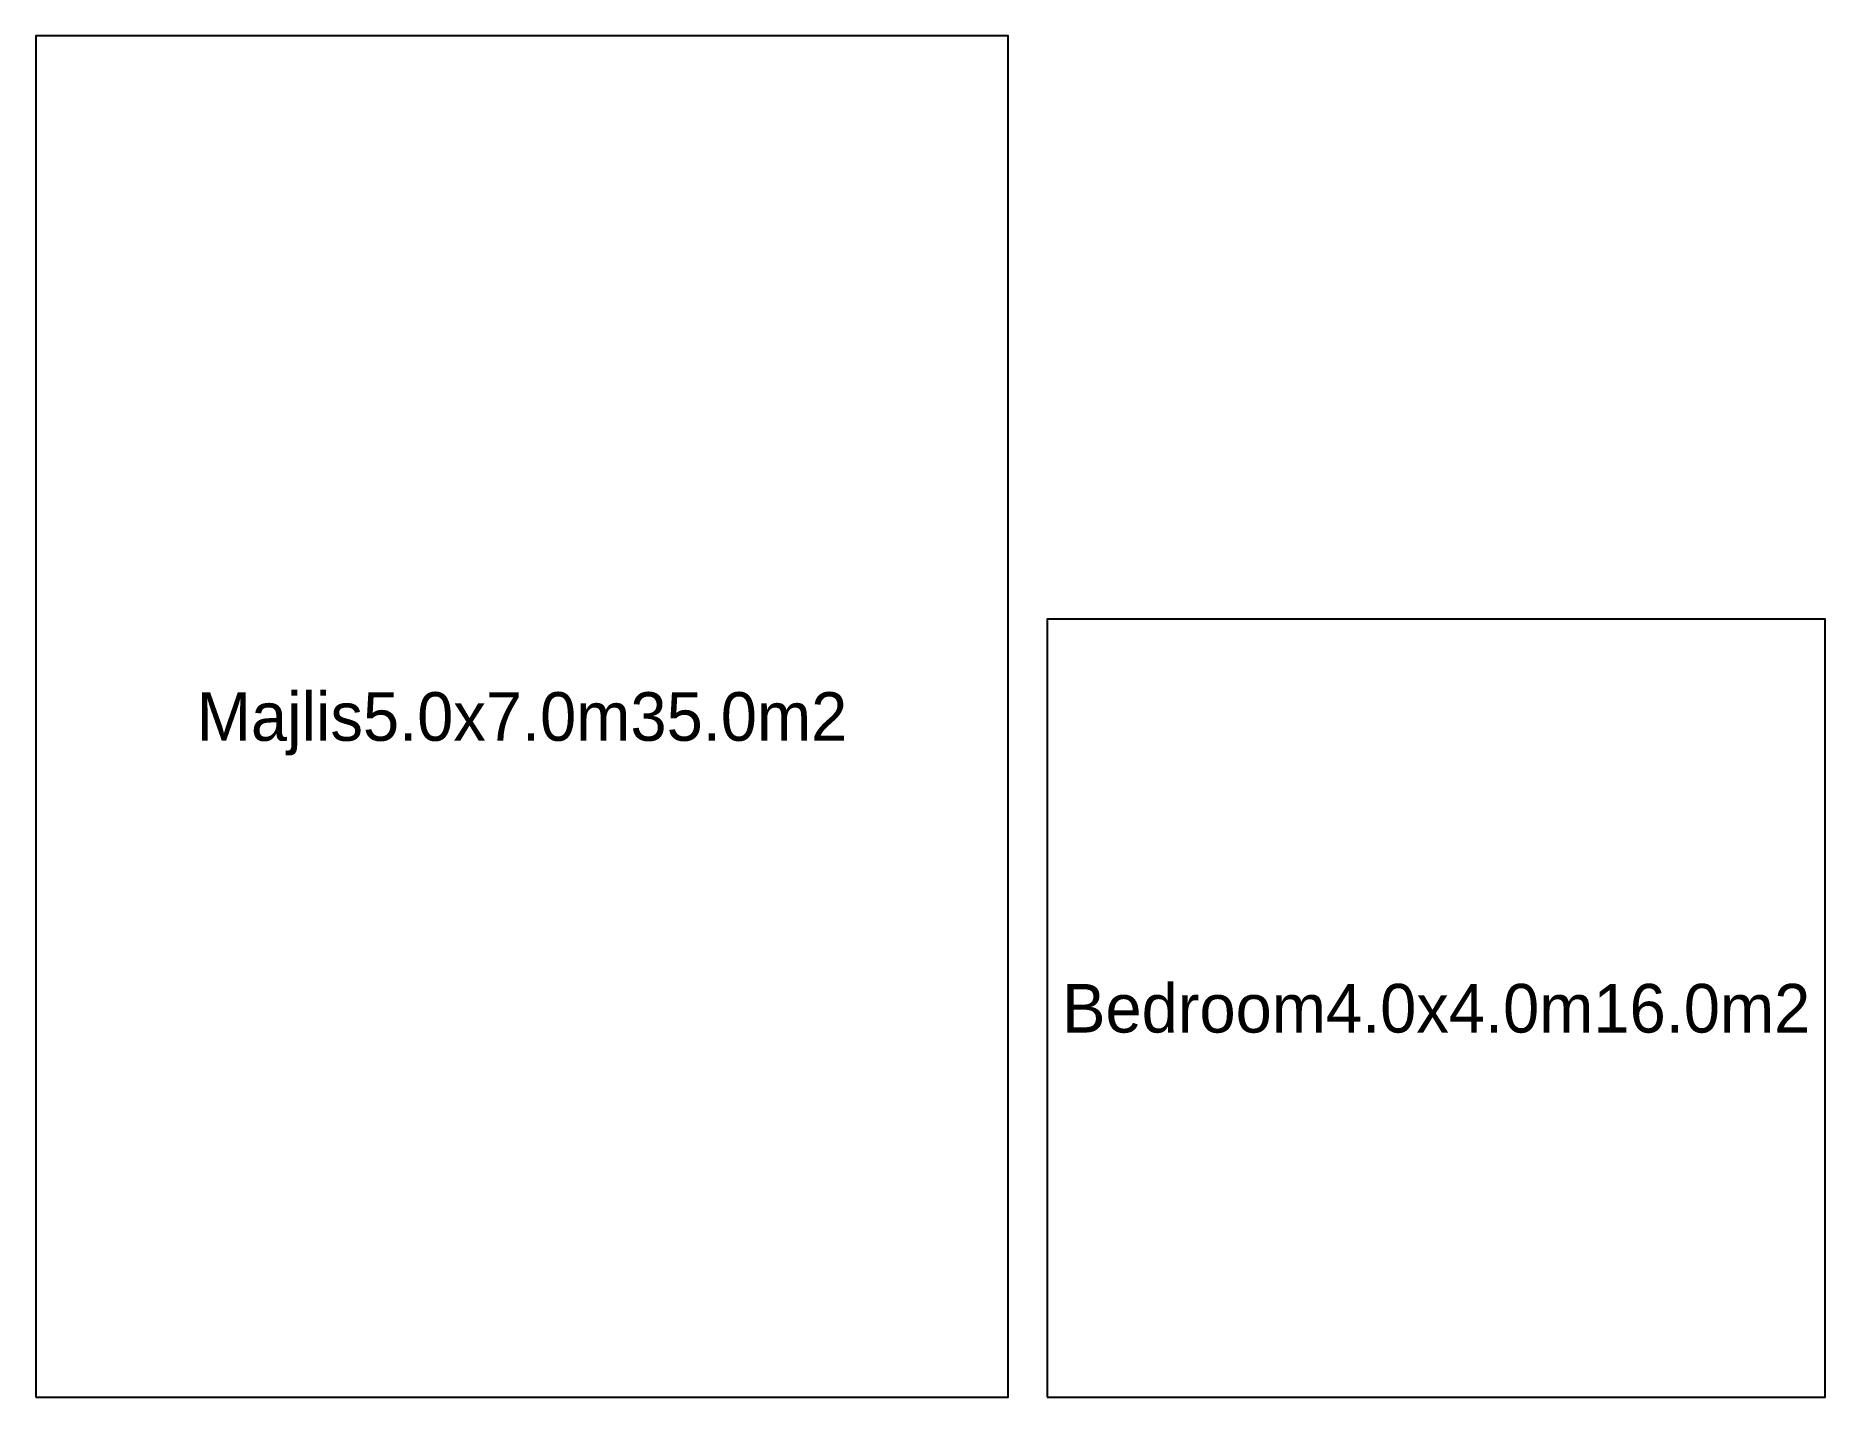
# Model space of a CAD drawing. Header units: metres. Extents: x 0 to 9.2, y 0 to 7.
import ezdxf
from ezdxf.enums import TextEntityAlignment as Align

# ---------------------------------------------------------------- set-up
doc = ezdxf.new("R2010")
doc.units = ezdxf.units.M
doc.layers.add('ROOM_LABELS', color=3, linetype='Continuous')
doc.layers.add('WALLS', color=7, linetype='Continuous')

msp = doc.modelspace()

# ---------------------------------------------------------------- linework, layer by layer
at = {"layer": 'WALLS'}
for points in [[(0, 0), (5, 0), (5, 7), (0, 7), (0, 0)], [(5.2, 0), (9.2, 0), (9.2, 4), (5.2, 4), (5.2, 0)]]:
    msp.add_lwpolyline(points, dxfattribs=at)

# ---------------------------------------------------------------- texts
at = {"layer": 'ROOM_LABELS'}
for s, p in [('Majlis5.0x7.0m35.0m2', (2.5, 3.5)), ('Bedroom4.0x4.0m16.0m2', (7.2, 2))]:
    msp.add_text(s, height=0.25, dxfattribs=at).set_placement(p, align=Align.MIDDLE_CENTER)

doc.saveas('drawing.dxf')
